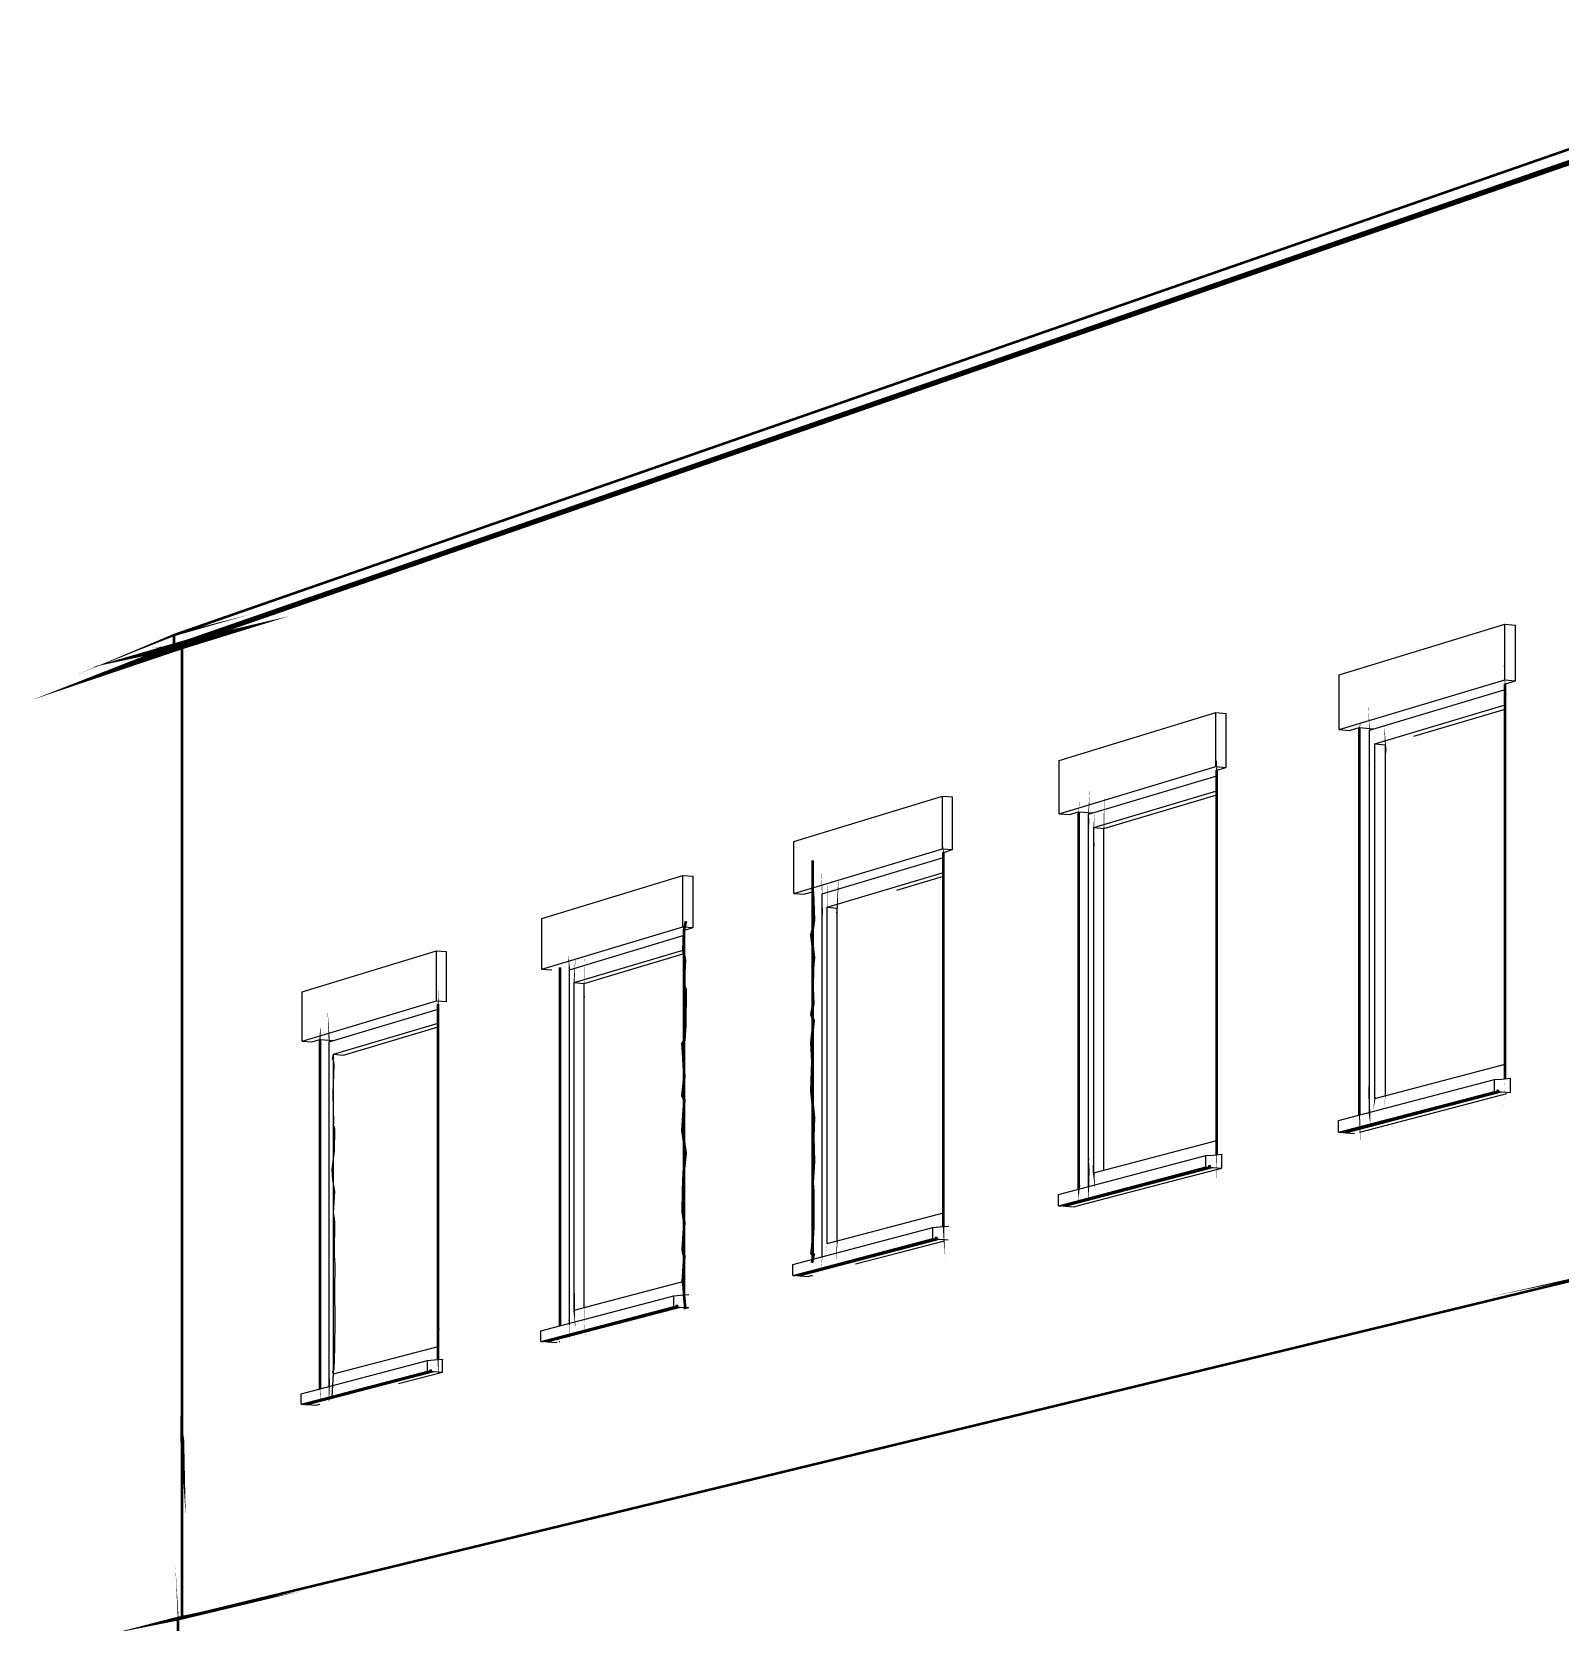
# Model space of a CAD drawing. Header units: inches. Extents: x -877 to 882, y -418 to 410.
# Drawn here: x -876.2 to -746.9, y 95.7 to 230.2 of the extents above; entities that cross this region are included whole.
import ezdxf

# ---------------------------------------------------------------- set-up
doc = ezdxf.new("R2010")
doc.units = ezdxf.units.IN
doc.header["$LTSCALE"] = 0.5
doc.header["$MEASUREMENT"] = 0
doc.layers.get('0').update_dxf_attribs({"lineweight": 18})
doc.layers.add('A-Glaz-Assm', color=71, linetype='Continuous', lineweight=25)
doc.layers.add('A-Wall', color=113, linetype='Continuous', lineweight=35)

# ---------------------------------------------------------------- blocks, each defined once
blk = doc.blocks.new('*U12')
at = {"color": 7, "linetype": 'Continuous', "lineweight": -3}
for p, q in [((-750.74, 176.2), (-750.74, 180.03)), ((-750.74, 180.03), (-750.74, 180.03)), ((-751.61, 175.06), (-751.6, 175.06)), ((-751.6, 175.06), (-751.58, 175.07)), ((-751.58, 175.07), (-750.74, 175.32)), ((-750.74, 175.32), (-750.74, 176.2)), ((-775.19, 172.56), (-775.19, 172.56)), ((-775.19, 172.56), (-775.19, 172.56)), ((-775.19, 168.84), (-775.19, 172.56)), ((-764.76, 171.11), (-763.95, 171.36)), ((-763.95, 171.36), (-763.94, 171.36)), ((-763.94, 171.36), (-763.92, 171.36)), ((-763.92, 171.36), (-762.74, 171.26)), ((-775.19, 167.98), (-775.19, 168.84)), ((-776, 167.74), (-775.98, 167.74)), ((-776, 167.74), (-776, 167.74)), ((-775.98, 167.74), (-775.19, 167.98)), ((-775.19, 167.98), (-775.19, 167.98)), ((-798.34, 161.87), (-798.34, 165.49)), ((-788.46, 164), (-787.69, 164.23)), ((-787.69, 164.23), (-787.67, 164.23)), ((-787.67, 164.24), (-786.5, 164.13)), ((-787.67, 164.23), (-787.67, 164.24)), ((-798.34, 161.03), (-798.34, 161.87)), ((-799.09, 160.8), (-798.34, 161.03)), ((-820.3, 155.25), (-820.3, 158.78)), ((-810.93, 157.25), (-810.2, 157.47)), ((-820.3, 154.43), (-820.3, 155.25)), ((-808.1, 156.09), (-808.1, 156.09)), ((-821.04, 154.21), (-821.02, 154.22)), ((-821.04, 154.21), (-821.04, 154.21)), ((-821.02, 154.22), (-820.3, 154.43)), ((-820.3, 154.43), (-820.3, 154.43)), ((-841.16, 148.96), (-841.16, 152.4)), ((-841.16, 152.4), (-841.16, 152.4)), ((-841.16, 152.4), (-841.16, 152.4)), ((-827.46, 150.33), (-821.04, 152.24)), ((-832.25, 150.85), (-832.25, 150.85)), ((-831.54, 151.06), (-831.54, 151.06)), ((-829.52, 149.71), (-827.46, 150.33)), ((-841.16, 148.17), (-841.16, 148.96)), ((-841.86, 147.96), (-841.85, 147.96)), ((-841.86, 147.96), (-841.86, 147.96)), ((-852.53, 144.76), (-851.87, 144.96)), ((-851.87, 144.96), (-851.85, 144.96)), ((-851.85, 144.96), (-850.75, 144.88)), ((-851.85, 144.96), (-851.85, 144.96)), ((-751.16, 141.68), (-751.16, 141.68)), ((-751.16, 141.65), (-751.16, 141.68)), ((-751.16, 141.63), (-751.16, 141.65)), ((-751.16, 141.1), (-751.16, 141.63)), ((-755.76, 139.26), (-751.47, 140.39)), ((-751.16, 140.55), (-751.16, 141.1)), ((-751.16, 140.47), (-751.16, 140.55)), ((-763.89, 137.13), (-755.76, 139.26)), ((-763.92, 137.13), (-763.89, 137.13)), ((-763.89, 137.13), (-763.89, 137.13)), ((-775.58, 135.22), (-775.58, 135.25)), ((-775.58, 135.22), (-775.58, 135.21)), ((-775.58, 134.69), (-775.58, 135.21)), ((-775.58, 134.16), (-775.58, 134.69)), ((-779.93, 132.94), (-776.03, 133.96)), ((-776.03, 133.96), (-775.98, 133.97)), ((-775.98, 133.97), (-775.58, 134.07)), ((-775.98, 133.97), (-775.98, 133.97)), ((-775.98, 133.97), (-775.98, 133.97)), ((-775.58, 134.07), (-775.58, 134.16)), ((-775.58, 134.07), (-775.58, 134.07)), ((-787.69, 130.91), (-779.93, 132.94)), ((-788.07, 130.8), (-787.69, 130.91)), ((-787.69, 130.91), (-787.69, 130.91)), ((-802.84, 126.94), (-799.15, 127.91)), ((-799.15, 127.91), (-799.09, 127.92)), ((-799.09, 127.92), (-799.09, 127.92)), ((-798.72, 129.14), (-798.72, 129.17)), ((-798.72, 129.14), (-798.72, 129.12)), ((-806.55, 125.97), (-802.84, 126.94)), ((-810.56, 124.92), (-810.31, 124.99)), ((-810.31, 124.99), (-810.25, 125)), ((-810.25, 125), (-810.2, 125.01)), ((-810.25, 125), (-810.25, 125)), ((-820.66, 123.39), (-820.66, 123.39)), ((-821.07, 122.17), (-820.66, 122.28)), ((-831.91, 119.33), (-831.78, 119.36)), ((-831.91, 119.33), (-831.91, 119.33)), ((-831.61, 119.41), (-831.56, 119.42)), ((-831.61, 119.41), (-831.61, 119.41)), ((-831.56, 119.42), (-831.56, 119.42)), ((-841.5, 117.88), (-841.5, 117.9)), ((-841.5, 117.88), (-841.5, 117.87)), ((-841.5, 117.39), (-841.5, 117.87)), ((-841.5, 116.9), (-841.5, 117.39)), ((-845.22, 115.85), (-841.5, 116.82)), ((-841.5, 116.89), (-841.5, 116.9)), ((-841.5, 116.85), (-841.5, 116.89)), ((-841.5, 116.89), (-841.5, 116.89)), ((-841.5, 116.82), (-841.5, 116.85)), ((-852.2, 114.02), (-851.87, 114.11))]:
    blk.add_line(p, q, dxfattribs=at)
at = {"layer": 'A-Glaz-Assm', "color": 252, "linetype": 'Continuous', "lineweight": 25}
for p, q in [((-765.65, 175.83), (-751.64, 180.11)), ((-751.64, 175.4), (-751.64, 180.11)), ((-751.64, 180.11), (-750.74, 180.03)), ((-765.65, 171.19), (-765.65, 175.83)), ((-765.65, 171.19), (-751.64, 175.4)), ((-751.64, 175.4), (-750.74, 175.32)), ((-789.33, 168.58), (-776.07, 172.64)), ((-776.07, 168.06), (-776.07, 172.64)), ((-776.07, 172.64), (-775.19, 172.56)), ((-765.65, 171.19), (-764.76, 171.11)), ((-789.33, 164.07), (-789.33, 168.58)), ((-789.33, 164.07), (-776.07, 168.06)), ((-776.07, 168.06), (-775.19, 167.98)), ((-811.78, 161.72), (-799.2, 165.56)), ((-799.2, 161.1), (-799.2, 165.56)), ((-799.2, 165.56), (-798.34, 165.49)), ((-789.33, 164.07), (-788.46, 164)), ((-811.78, 157.32), (-811.78, 161.72)), ((-811.78, 157.32), (-799.2, 161.1)), ((-799.2, 161.1), (-798.34, 161.03)), ((-833.09, 155.2), (-821.15, 158.85)), ((-821.15, 154.51), (-821.15, 158.85)), ((-821.15, 158.85), (-820.3, 158.78)), ((-811.78, 157.32), (-810.93, 157.25)), ((-833.09, 150.91), (-833.09, 155.2)), ((-833.09, 150.91), (-821.15, 154.51)), ((-821.15, 154.51), (-820.3, 154.43)), ((-853.35, 149), (-842, 152.47)), ((-842, 148.24), (-842, 152.47)), ((-842, 152.47), (-841.16, 152.4)), ((-833.09, 150.91), (-832.25, 150.85)), ((-853.35, 144.82), (-853.35, 149)), ((-853.35, 144.82), (-842, 148.24)), ((-842, 148.24), (-841.16, 148.17)), ((-853.35, 144.82), (-852.53, 144.76)), ((-765.69, 138.1), (-752.51, 141.57)), ((-752.51, 141.57), (-751.91, 141.62)), ((-752.51, 140.57), (-752.51, 141.57)), ((-751.91, 141.62), (-751.16, 141.68)), ((-765.69, 137.12), (-752.51, 140.57)), ((-765.47, 137.1), (-752.29, 140.56)), ((-765.32, 137.09), (-752.14, 140.54)), ((-765.09, 137.07), (-751.91, 140.53)), ((-752.51, 140.57), (-752.29, 140.56)), ((-752.29, 140.56), (-752.29, 140.7)), ((-752.29, 140.7), (-752.14, 140.69)), ((-752.29, 140.65), (-752.14, 140.69)), ((-752.14, 140.54), (-752.14, 140.69)), ((-752.14, 140.54), (-751.91, 140.53)), ((-751.91, 140.53), (-751.16, 140.47)), ((-765.69, 137.12), (-765.69, 138.1)), ((-765.69, 137.12), (-765.47, 137.1)), ((-765.32, 137.09), (-765.32, 137.14)), ((-765.32, 137.09), (-765.09, 137.07)), ((-765.09, 137.07), (-764.35, 137.01)), ((-789.38, 131.86), (-776.91, 135.14)), ((-776.91, 135.14), (-776.32, 135.19)), ((-776.91, 134.18), (-776.91, 135.14)), ((-776.32, 135.19), (-775.58, 135.25)), ((-789.38, 130.9), (-776.91, 134.18)), ((-789.16, 130.89), (-776.68, 134.16)), ((-789.02, 130.88), (-776.54, 134.15)), ((-788.8, 130.86), (-776.32, 134.13)), ((-776.91, 134.18), (-776.68, 134.16)), ((-776.68, 134.16), (-776.68, 134.3)), ((-776.68, 134.3), (-776.54, 134.29)), ((-776.68, 134.25), (-776.54, 134.29)), ((-776.54, 134.15), (-776.54, 134.29)), ((-776.54, 134.15), (-776.32, 134.13)), ((-776.32, 134.13), (-775.58, 134.07)), ((-789.38, 130.9), (-789.38, 131.86)), ((-789.38, 130.9), (-789.16, 130.89)), ((-789.02, 130.88), (-789.02, 130.93)), ((-789.02, 130.88), (-788.8, 130.86)), ((-788.8, 130.86), (-788.07, 130.8)), ((-811.85, 125.94), (-800.01, 129.06)), ((-811.85, 125.01), (-800.01, 128.12)), ((-811.63, 125), (-799.8, 128.1)), ((-811.49, 124.99), (-799.65, 128.09)), ((-811.27, 124.97), (-799.44, 128.07)), ((-800.01, 129.06), (-799.44, 129.11)), ((-800.01, 128.12), (-800.01, 129.06)), ((-800.01, 128.12), (-799.8, 128.1)), ((-799.8, 128.1), (-799.8, 128.24)), ((-799.8, 128.24), (-799.65, 128.23)), ((-799.8, 128.19), (-799.65, 128.23)), ((-799.65, 128.09), (-799.65, 128.23)), ((-799.65, 128.09), (-799.44, 128.07)), ((-799.44, 129.11), (-798.72, 129.17)), ((-799.44, 128.07), (-798.72, 128.02)), ((-811.85, 125.01), (-811.85, 125.94)), ((-811.85, 125.01), (-811.63, 125)), ((-811.49, 124.99), (-811.49, 125.03)), ((-811.49, 124.99), (-811.27, 124.97)), ((-811.27, 124.97), (-810.56, 124.92)), ((-833.17, 120.32), (-821.93, 123.28)), ((-821.93, 123.28), (-821.37, 123.33)), ((-821.93, 122.37), (-821.93, 123.28)), ((-821.72, 122.35), (-821.72, 122.49)), ((-821.72, 122.49), (-821.58, 122.48)), ((-821.72, 122.44), (-821.58, 122.48)), ((-821.58, 122.34), (-821.58, 122.48)), ((-821.37, 123.33), (-820.66, 123.39)), ((-833.17, 119.42), (-821.93, 122.37)), ((-832.96, 119.41), (-821.72, 122.35)), ((-832.82, 119.4), (-821.58, 122.34)), ((-832.61, 119.38), (-821.37, 122.33)), ((-821.93, 122.37), (-821.72, 122.35)), ((-821.58, 122.34), (-821.37, 122.33)), ((-821.37, 122.33), (-820.66, 122.28)), ((-833.17, 119.42), (-833.17, 120.32)), ((-833.17, 119.42), (-832.96, 119.41)), ((-832.82, 119.4), (-832.82, 119.44)), ((-832.82, 119.4), (-832.61, 119.38)), ((-832.61, 119.38), (-831.91, 119.33)), ((-853.44, 114.99), (-842.75, 117.8)), ((-842.75, 117.8), (-842.2, 117.85)), ((-842.75, 116.91), (-842.75, 117.8)), ((-842.2, 117.85), (-841.5, 117.91)), ((-853.44, 114.11), (-842.75, 116.91)), ((-853.23, 114.09), (-842.54, 116.89)), ((-853.09, 114.08), (-842.41, 116.88)), ((-852.89, 114.07), (-842.2, 116.87)), ((-842.75, 116.91), (-842.54, 116.89)), ((-842.54, 116.89), (-842.54, 117.02)), ((-842.54, 117.02), (-842.41, 117.01)), ((-842.54, 116.98), (-842.41, 117.01)), ((-842.41, 116.88), (-842.41, 117.01)), ((-842.41, 116.88), (-842.2, 116.87)), ((-842.2, 116.87), (-841.5, 116.82)), ((-853.44, 114.11), (-853.44, 114.99)), ((-853.44, 114.11), (-853.23, 114.09)), ((-853.09, 114.08), (-853.09, 114.13)), ((-853.09, 114.08), (-852.89, 114.07)), ((-852.89, 114.07), (-852.2, 114.02))]:
    blk.add_line(p, q, dxfattribs=at)
at = {"layer": 'A-Glaz-Assm', "color": 143, "linetype": 'Continuous', "lineweight": 25}
for p, q in [((-763.08, 171.15), (-751.61, 174.59)), ((-762.62, 169.99), (-751.61, 173.27)), ((-763.08, 138.78), (-763.08, 171.15)), ((-762.62, 139.97), (-762.62, 169.99)), ((-762.62, 169.99), (-761.73, 169.91)), ((-786.84, 164.03), (-776, 167.28)), ((-786.41, 162.89), (-776, 166)), ((-786.84, 132.53), (-786.84, 164.03)), ((-786.41, 133.68), (-786.41, 162.89)), ((-786.41, 162.89), (-785.54, 162.82)), ((-809.37, 157.28), (-799.11, 160.35)), ((-808.95, 156.17), (-799.11, 159.1)), ((-809.37, 126.59), (-809.37, 157.28)), ((-808.95, 127.71), (-808.95, 156.17)), ((-808.95, 156.17), (-808.1, 156.09)), ((-830.75, 150.87), (-821.04, 153.78)), ((-830.36, 149.78), (-821.04, 152.56)), ((-830.75, 120.96), (-830.75, 150.87)), ((-830.36, 122.05), (-830.36, 149.78)), ((-830.36, 149.78), (-829.52, 149.71)), ((-851.07, 144.78), (-841.86, 147.54)), ((-850.7, 143.71), (-841.86, 146.35)), ((-851.07, 115.61), (-851.07, 144.78)), ((-850.7, 116.67), (-850.7, 143.71)), ((-850.7, 143.71), (-849.87, 143.65)), ((-762.62, 139.97), (-751.61, 142.88)), ((-786.41, 133.68), (-776, 136.43)), ((-808.95, 127.71), (-799.11, 130.31)), ((-830.36, 122.05), (-821.04, 124.51)), ((-850.7, 116.67), (-841.86, 119))]:
    blk.add_line(p, q, dxfattribs=at)
at = {"layer": 'A-Glaz-Assm', "color": 141, "linetype": 'Continuous', "lineweight": 25}
for p, q in [((-759.33, 170.62), (-751.61, 172.92)), ((-761.73, 140.2), (-761.73, 169.91)), ((-785.54, 162.82), (-776, 165.66)), ((-785.54, 133.91), (-785.54, 162.82)), ((-803.07, 157.59), (-799.11, 158.77)), ((-808.1, 127.94), (-808.1, 156.09)), ((-829.52, 122.27), (-829.52, 149.71)), ((-829.52, 149.71), (-829.52, 149.71)), ((-849.87, 143.65), (-841.86, 146.04))]:
    blk.add_line(p, q, dxfattribs=at)
at = {"layer": 'A-Wall', "color": 252, "linetype": 'Continuous', "lineweight": 50}
for p, q in [((-864.2, 179.19), (-725.4, 227.55)), ((-864.2, 178.33), (-725.4, 226.53)), ((-863.94, 178.33), (-725.25, 226.48)), ((-863.76, 178.33), (-725.16, 226.44)), ((-863.5, 178.33), (-725.01, 226.39)), ((-864.2, 178.33), (-864.2, 179.19)), ((-864.2, 178.33), (-863.94, 178.33)), ((-864.2, 178.33), (-863.5, 178.26)), ((-863.76, 178.33), (-863.76, 178.39)), ((-863.76, 178.33), (-863.5, 178.33)), ((-863.76, 178.33), (-863.5, 178.31))]:
    blk.add_line(p, q, dxfattribs=at)
at = {"layer": 'A-Wall', "color": 15, "linetype": 'Continuous', "lineweight": 50}
for p, q in [((-863.5, 111.06), (-863.5, 178.33)), ((-751.61, 141.64), (-751.61, 175.06)), ((-763.92, 138.56), (-763.92, 171.36)), ((-776, 135.22), (-776, 167.74)), ((-787.67, 132.31), (-787.67, 164.24)), ((-799.11, 129.13), (-799.11, 160.8)), ((-810.17, 126.38), (-810.17, 157.48)), ((-821.04, 123.36), (-821.04, 154.21)), ((-831.54, 120.75), (-831.54, 151.06)), ((-841.86, 117.88), (-841.86, 147.96)), ((-851.85, 115.4), (-851.85, 144.96)), ((-863.85, 95.97), (-742.04, 125.54)), ((-863.5, 96.06), (-863.5, 111.06)), ((-863.85, 28.7), (-863.85, 95.97))]:
    blk.add_line(p, q, dxfattribs=at)
blk = doc.blocks.new('New Napkin Sketch')
at = {"layer": 'A-Wall', "color": 252, "linetype": 'Continuous', "lineweight": 50}
for p, q in [((-864.2, 178.33), (-864.2, 179.19)), ((-864.2, 178.33), (-863.94, 178.33)), ((-864.2, 178.33), (-863.5, 178.26)), ((-863.76, 178.33), (-863.76, 178.39)), ((-863.76, 178.33), (-863.5, 178.33)), ((-863.76, 178.33), (-863.5, 178.31))]:
    blk.add_line(p, q, dxfattribs=at)
at = {"layer": 'A-Wall', "color": 252, "linetype": 'Continuous', "lineweight": 25}
for p, q in [((-765.65, 175.83), (-751.64, 180.11)), ((-751.64, 175.4), (-751.64, 180.11)), ((-751.64, 180.11), (-750.74, 180.03)), ((-765.65, 171.19), (-765.65, 175.83)), ((-765.65, 171.19), (-751.64, 175.4)), ((-751.64, 175.4), (-750.74, 175.32)), ((-789.33, 168.58), (-776.07, 172.64)), ((-776.07, 168.06), (-776.07, 172.64)), ((-776.07, 172.64), (-775.19, 172.56)), ((-765.65, 171.19), (-764.76, 171.11)), ((-789.33, 164.07), (-789.33, 168.58)), ((-789.33, 164.07), (-776.07, 168.06)), ((-776.07, 168.06), (-775.19, 167.98)), ((-811.78, 161.72), (-799.2, 165.56)), ((-799.2, 161.1), (-799.2, 165.56)), ((-799.2, 165.56), (-798.34, 165.49)), ((-789.33, 164.07), (-788.46, 164)), ((-811.78, 157.32), (-811.78, 161.72)), ((-811.78, 157.32), (-799.2, 161.1)), ((-799.2, 161.1), (-798.34, 161.03)), ((-833.09, 155.2), (-821.15, 158.85)), ((-821.15, 154.51), (-821.15, 158.85)), ((-821.15, 158.85), (-820.3, 158.78)), ((-811.78, 157.32), (-810.93, 157.25)), ((-833.09, 150.91), (-833.09, 155.2)), ((-833.09, 150.91), (-821.15, 154.51)), ((-821.15, 154.51), (-820.3, 154.43)), ((-853.35, 149), (-842, 152.47)), ((-842, 148.24), (-842, 152.47)), ((-842, 152.47), (-841.16, 152.4)), ((-833.09, 150.91), (-832.25, 150.85)), ((-853.35, 144.82), (-853.35, 149)), ((-853.35, 144.82), (-842, 148.24)), ((-842, 148.24), (-841.16, 148.17)), ((-853.35, 144.82), (-852.53, 144.76)), ((-765.69, 138.1), (-752.51, 141.57)), ((-752.51, 141.57), (-751.91, 141.62)), ((-752.51, 140.57), (-752.51, 141.57)), ((-751.91, 141.62), (-751.16, 141.68)), ((-765.69, 137.12), (-752.51, 140.57)), ((-765.47, 137.1), (-752.29, 140.56)), ((-765.32, 137.09), (-752.14, 140.54)), ((-765.09, 137.07), (-751.91, 140.53)), ((-752.51, 140.57), (-752.29, 140.56)), ((-752.29, 140.56), (-752.29, 140.7)), ((-752.29, 140.7), (-752.14, 140.69)), ((-752.29, 140.65), (-752.14, 140.69)), ((-752.14, 140.54), (-752.14, 140.69)), ((-752.14, 140.54), (-751.91, 140.53)), ((-751.91, 140.53), (-751.16, 140.47)), ((-765.69, 137.12), (-765.69, 138.1)), ((-765.69, 137.12), (-765.47, 137.1)), ((-765.32, 137.09), (-765.32, 137.14)), ((-765.32, 137.09), (-765.09, 137.07)), ((-765.09, 137.07), (-764.35, 137.01)), ((-789.38, 131.86), (-776.91, 135.14)), ((-776.91, 135.14), (-776.32, 135.19)), ((-776.91, 134.18), (-776.91, 135.14)), ((-776.32, 135.19), (-775.58, 135.25)), ((-789.38, 130.9), (-776.91, 134.18)), ((-789.16, 130.89), (-776.68, 134.16)), ((-789.02, 130.88), (-776.54, 134.15)), ((-788.8, 130.86), (-776.32, 134.13)), ((-776.91, 134.18), (-776.68, 134.16)), ((-776.68, 134.16), (-776.68, 134.3)), ((-776.68, 134.3), (-776.54, 134.29)), ((-776.68, 134.25), (-776.54, 134.29)), ((-776.54, 134.15), (-776.54, 134.29)), ((-776.54, 134.15), (-776.32, 134.13)), ((-776.32, 134.13), (-775.58, 134.07)), ((-789.38, 130.9), (-789.38, 131.86)), ((-789.38, 130.9), (-789.16, 130.89)), ((-789.02, 130.88), (-789.02, 130.93)), ((-789.02, 130.88), (-788.8, 130.86)), ((-788.8, 130.86), (-788.07, 130.8)), ((-811.85, 125.94), (-800.01, 129.06)), ((-811.85, 125.01), (-800.01, 128.12)), ((-811.63, 125), (-799.8, 128.1)), ((-811.49, 124.99), (-799.65, 128.09)), ((-811.27, 124.97), (-799.44, 128.07)), ((-800.01, 129.06), (-799.44, 129.11)), ((-800.01, 128.12), (-800.01, 129.06)), ((-800.01, 128.12), (-799.8, 128.1)), ((-799.8, 128.1), (-799.8, 128.24)), ((-799.8, 128.24), (-799.65, 128.23)), ((-799.8, 128.19), (-799.65, 128.23)), ((-799.65, 128.09), (-799.65, 128.23)), ((-799.65, 128.09), (-799.44, 128.07)), ((-799.44, 129.11), (-798.72, 129.17)), ((-799.44, 128.07), (-798.72, 128.02)), ((-811.85, 125.01), (-811.85, 125.94)), ((-811.85, 125.01), (-811.63, 125)), ((-811.49, 124.99), (-811.49, 125.03)), ((-811.49, 124.99), (-811.27, 124.97)), ((-811.27, 124.97), (-810.56, 124.92)), ((-833.17, 120.32), (-821.93, 123.28)), ((-821.93, 123.28), (-821.37, 123.33)), ((-821.93, 122.37), (-821.93, 123.28)), ((-821.72, 122.35), (-821.72, 122.49)), ((-821.72, 122.49), (-821.58, 122.48)), ((-821.72, 122.44), (-821.58, 122.48)), ((-821.58, 122.34), (-821.58, 122.48)), ((-821.37, 123.33), (-820.66, 123.39)), ((-833.17, 119.42), (-821.93, 122.37)), ((-832.96, 119.41), (-821.72, 122.35)), ((-832.82, 119.4), (-821.58, 122.34)), ((-832.61, 119.38), (-821.37, 122.33)), ((-821.93, 122.37), (-821.72, 122.35)), ((-821.58, 122.34), (-821.37, 122.33)), ((-821.37, 122.33), (-820.66, 122.28)), ((-833.17, 119.42), (-833.17, 120.32)), ((-833.17, 119.42), (-832.96, 119.41)), ((-832.82, 119.4), (-832.82, 119.44)), ((-832.82, 119.4), (-832.61, 119.38)), ((-832.61, 119.38), (-831.91, 119.33)), ((-853.44, 114.99), (-842.75, 117.8)), ((-842.75, 117.8), (-842.2, 117.85)), ((-842.75, 116.91), (-842.75, 117.8)), ((-842.2, 117.85), (-841.5, 117.91)), ((-853.44, 114.11), (-842.75, 116.91)), ((-853.23, 114.09), (-842.54, 116.89)), ((-853.09, 114.08), (-842.41, 116.88)), ((-852.89, 114.07), (-842.2, 116.87)), ((-842.75, 116.91), (-842.54, 116.89)), ((-842.54, 116.89), (-842.54, 117.02)), ((-842.54, 117.02), (-842.41, 117.01)), ((-842.54, 116.98), (-842.41, 117.01)), ((-842.41, 116.88), (-842.41, 117.01)), ((-842.41, 116.88), (-842.2, 116.87)), ((-842.2, 116.87), (-841.5, 116.82)), ((-853.44, 114.11), (-853.44, 114.99)), ((-853.44, 114.11), (-853.23, 114.09)), ((-853.09, 114.08), (-853.09, 114.13)), ((-853.09, 114.08), (-852.89, 114.07)), ((-852.89, 114.07), (-852.2, 114.02))]:
    blk.add_line(p, q, dxfattribs=at)
at = {"layer": 'A-Wall', "color": 7, "linetype": 'Continuous', "lineweight": -3}
for p, q in [((-750.74, 176.2), (-750.74, 180.03)), ((-750.74, 180.03), (-750.74, 180.03)), ((-751.61, 175.06), (-751.6, 175.06)), ((-751.6, 175.06), (-751.58, 175.07)), ((-751.58, 175.07), (-750.74, 175.32)), ((-750.74, 175.32), (-750.74, 176.2)), ((-775.19, 172.56), (-775.19, 172.56)), ((-775.19, 172.56), (-775.19, 172.56)), ((-775.19, 168.84), (-775.19, 172.56)), ((-764.76, 171.11), (-763.95, 171.36)), ((-763.95, 171.36), (-763.94, 171.36)), ((-763.94, 171.36), (-763.92, 171.36)), ((-763.92, 171.36), (-762.74, 171.26)), ((-775.19, 167.98), (-775.19, 168.84)), ((-776, 167.74), (-775.98, 167.74)), ((-776, 167.74), (-776, 167.74)), ((-775.98, 167.74), (-775.19, 167.98)), ((-775.19, 167.98), (-775.19, 167.98)), ((-798.34, 161.87), (-798.34, 165.49)), ((-788.46, 164), (-787.69, 164.23)), ((-787.69, 164.23), (-787.67, 164.23)), ((-787.67, 164.24), (-786.5, 164.13)), ((-787.67, 164.23), (-787.67, 164.24)), ((-798.34, 161.03), (-798.34, 161.87)), ((-799.09, 160.8), (-798.34, 161.03)), ((-820.3, 155.25), (-820.3, 158.78)), ((-810.93, 157.25), (-810.2, 157.47)), ((-820.3, 154.43), (-820.3, 155.25)), ((-808.1, 156.09), (-808.1, 156.09)), ((-821.04, 154.21), (-821.02, 154.22)), ((-821.04, 154.21), (-821.04, 154.21)), ((-821.02, 154.22), (-820.3, 154.43)), ((-820.3, 154.43), (-820.3, 154.43)), ((-841.16, 148.96), (-841.16, 152.4)), ((-841.16, 152.4), (-841.16, 152.4)), ((-841.16, 152.4), (-841.16, 152.4)), ((-827.46, 150.33), (-821.04, 152.24)), ((-832.25, 150.85), (-832.25, 150.85)), ((-831.54, 151.06), (-831.54, 151.06)), ((-829.52, 149.71), (-827.46, 150.33)), ((-841.16, 148.17), (-841.16, 148.96)), ((-841.86, 147.96), (-841.85, 147.96)), ((-841.86, 147.96), (-841.86, 147.96)), ((-852.53, 144.76), (-851.87, 144.96)), ((-851.87, 144.96), (-851.85, 144.96)), ((-851.85, 144.96), (-850.75, 144.88)), ((-851.85, 144.96), (-851.85, 144.96)), ((-751.16, 141.68), (-751.16, 141.68)), ((-751.16, 141.65), (-751.16, 141.68)), ((-751.16, 141.63), (-751.16, 141.65)), ((-751.16, 141.1), (-751.16, 141.63)), ((-755.76, 139.26), (-751.47, 140.39)), ((-751.16, 140.55), (-751.16, 141.1)), ((-751.16, 140.47), (-751.16, 140.55)), ((-763.89, 137.13), (-755.76, 139.26)), ((-763.92, 137.13), (-763.89, 137.13)), ((-763.89, 137.13), (-763.89, 137.13)), ((-775.58, 135.22), (-775.58, 135.25)), ((-775.58, 135.22), (-775.58, 135.21)), ((-775.58, 134.69), (-775.58, 135.21)), ((-775.58, 134.16), (-775.58, 134.69)), ((-779.93, 132.94), (-776.03, 133.96)), ((-776.03, 133.96), (-775.98, 133.97)), ((-775.98, 133.97), (-775.58, 134.07)), ((-775.98, 133.97), (-775.98, 133.97)), ((-775.98, 133.97), (-775.98, 133.97)), ((-775.58, 134.07), (-775.58, 134.16)), ((-775.58, 134.07), (-775.58, 134.07)), ((-787.69, 130.91), (-779.93, 132.94)), ((-788.07, 130.8), (-787.69, 130.91)), ((-787.69, 130.91), (-787.69, 130.91)), ((-802.84, 126.94), (-799.15, 127.91)), ((-799.15, 127.91), (-799.09, 127.92)), ((-799.09, 127.92), (-799.09, 127.92)), ((-798.72, 129.14), (-798.72, 129.17)), ((-798.72, 129.14), (-798.72, 129.12)), ((-806.55, 125.97), (-802.84, 126.94)), ((-810.56, 124.92), (-810.31, 124.99)), ((-810.31, 124.99), (-810.25, 125)), ((-810.25, 125), (-810.2, 125.01)), ((-810.25, 125), (-810.25, 125)), ((-820.66, 123.39), (-820.66, 123.39)), ((-821.07, 122.17), (-820.66, 122.28)), ((-831.91, 119.33), (-831.78, 119.36)), ((-831.91, 119.33), (-831.91, 119.33)), ((-831.61, 119.41), (-831.56, 119.42)), ((-831.61, 119.41), (-831.61, 119.41)), ((-831.56, 119.42), (-831.56, 119.42)), ((-841.5, 117.88), (-841.5, 117.9)), ((-841.5, 117.88), (-841.5, 117.87)), ((-841.5, 117.39), (-841.5, 117.87)), ((-841.5, 116.9), (-841.5, 117.39)), ((-845.22, 115.85), (-841.5, 116.82)), ((-841.5, 116.89), (-841.5, 116.9)), ((-841.5, 116.85), (-841.5, 116.89)), ((-841.5, 116.89), (-841.5, 116.89)), ((-841.5, 116.82), (-841.5, 116.85)), ((-852.2, 114.02), (-851.87, 114.11))]:
    blk.add_line(p, q, dxfattribs=at)
at = {"layer": 'A-Wall', "color": 143, "linetype": 'Continuous', "lineweight": 25}
for p, q in [((-763.08, 171.15), (-751.61, 174.59)), ((-762.62, 169.99), (-751.61, 173.27)), ((-762.62, 169.99), (-761.73, 169.91)), ((-786.84, 164.03), (-776, 167.28)), ((-786.41, 162.89), (-776, 166)), ((-786.41, 162.89), (-785.54, 162.82)), ((-809.37, 157.28), (-799.11, 160.35)), ((-808.95, 156.17), (-799.11, 159.1)), ((-808.95, 156.17), (-808.1, 156.09)), ((-830.75, 150.87), (-821.04, 153.78)), ((-830.36, 149.78), (-821.04, 152.56)), ((-830.36, 149.78), (-829.52, 149.71)), ((-851.07, 144.78), (-841.86, 147.54)), ((-850.7, 143.71), (-841.86, 146.35)), ((-850.7, 143.71), (-849.87, 143.65)), ((-762.62, 139.97), (-751.61, 142.88)), ((-786.41, 133.68), (-776, 136.43)), ((-808.95, 127.71), (-799.11, 130.31)), ((-830.36, 122.05), (-821.04, 124.51)), ((-850.7, 116.67), (-841.86, 119))]:
    blk.add_line(p, q, dxfattribs=at)
at = {"layer": 'A-Wall', "color": 141, "linetype": 'Continuous', "lineweight": 25}
for p, q in [((-759.33, 170.62), (-751.61, 172.92)), ((-785.54, 162.82), (-776, 165.66)), ((-803.07, 157.59), (-799.11, 158.77)), ((-829.52, 149.71), (-829.52, 149.71)), ((-849.87, 143.65), (-841.86, 146.04))]:
    blk.add_line(p, q, dxfattribs=at)
at = {"layer": 'A-Wall', "color": 15, "linetype": 'Continuous', "lineweight": 50}
blk.add_line((-863.5, 96.06), (-863.5, 111.06), dxfattribs=at)
at = {"layer": 'A-Wall', "color": 252, "linetype": 'Continuous', "lineweight": 50, "extrusion": (0, 0, -1)}
for points in [[(864.69, 177.89, 0, 0.294, 0), (864.2, 178.33, 0.294, 0, 0), (863.31, 178.3, 0, 0, 0), (859.33, 180.47, 0, 0, 0), (856.29, 180.82, 0, 0, 0), (851.25, 183.34, 0, 0, 0), (844.24, 185.42, 0, 0, 0), (830.79, 189.74, 0, 0, 0), (822.57, 192.46, 0, 0, 0), (815.17, 195.03, 0, 0, 0), (808.02, 197.14, 0, 0, 0), (803.12, 199.48, 0, 0, 0), (790.9, 203.74, 0, 0, 0), (779.72, 207.15, 0, 0, 0), (770.72, 210.12, 0, 0, 0), (759.95, 214.39, 0, 0, 0), (752.75, 216.31, 0, 0, 0), (747.96, 219.18, 0, 0, 0), (734.73, 223.05, 0, 0.607, 0), (725.4, 226.53, 0.607, 0, 0), (712.59, 230.23, 0, 0, 0)], [(872.41, 175.83, 0, 0.189, 0), (864.2, 179.19, 0.189, 0, 0), (857.65, 180.96, 0, 0, 0), (856.06, 181.59, 0, 0, 0), (854.38, 182.24, 0, 0, 0), (849.73, 184.71, 0, 0, 0), (849.76, 185, 0, 0, 0), (835.81, 188.85, 0, 0, 0), (833.46, 190.32, 0, 0, 0), (825.87, 192.83, 0, 0, 0), (822.26, 193.14, 0, 0, 0), (818.2, 194.76, 0, 0, 0), (804.93, 200.58, 0, 0, 0), (803.85, 200.84, 0, 0, 0), (796.78, 202.83, 0, 0, 0), (784.92, 206.5, 0, 0, 0), (779.53, 207.99, 0, 0, 0), (778.57, 209.69, 0, 0, 0), (770.36, 211.9, 0, 0, 0), (759.5, 215.17, 0, 0, 0), (749.09, 219.63, 0, 0, 0), (738.07, 222.86, 0, 0, 0)], [(871.2, 176.45, 0, 0.56, 0), (863.76, 178.33, 0.56, 0, 0), (861.74, 179.19, 0, 0, 0), (860.95, 178.67, 0, 0, 0), (860.13, 179.64, 0, 0, 0), (846.99, 184.6, 0, 0, 0), (833.62, 189.44, 0, 0, 0), (825.3, 191.9, 0, 0, 0), (812.84, 195.99, 0, 0, 0), (806.76, 198.1, 0, 0, 0), (795.24, 201.89, 0, 0, 0), (786.47, 204.7, 0, 0, 0), (774.22, 209.25, 0, 0, 0), (770.93, 211.01, 0, 0, 0), (761.09, 213.8, 0, 0, 0), (752.29, 217.33, 0, 0, 0), (751.69, 217.98, 0, 0, 0), (749.77, 218.23, 0, 0, 0), (737.48, 221.61, 0, 0, 0), (734.39, 223.1, 0, 0, 0), (727.86, 225.19, 0, 0.0549, 0), (725.16, 226.44, 0.0549, 0, 0), (718.45, 228.26, 0, 0, 0)], [(876.23, 173.69, 0, 0.659, 0), (863.5, 178.33, 0.659, 0, 0), (854.48, 180.78, 0, 0, 0), (847.73, 184.3, 0, 0, 0), (835.77, 188.09, 0, 0, 0), (831.79, 189.69, 0, 0, 0), (824.54, 191.38, 0, 0, 0), (814.91, 195.8, 0, 0, 0), (813.51, 195.16, 0, 0, 0), (810.5, 197.01, 0, 0, 0), (798.91, 200.07, 0, 0, 0), (789.55, 203.86, 0, 0, 0), (777.79, 207.39, 0, 0, 0), (770.63, 210.26, 0, 0, 0), (768.96, 211.18, 0, 0, 0), (766.4, 211.4, 0, 0, 0), (764.92, 213.16, 0, 0, 0), (758.16, 214.44, 0, 0, 0), (757.51, 215, 0, 0, 0), (749.14, 218.29, 0, 0, 0), (742.08, 220.91, 0, 0, 0), (735.08, 223.19, 0, 0.103, 0), (725.01, 226.39, 0.103, 0, 0), (724.71, 227.02, 0, 0, 0)], [(866.18, 178.08, 0, 0.0997, 0), (863.94, 178.33, 0.0997, 0, 0), (851.91, 182.72, 0, 0, 0), (841.84, 186.57, 0, 0, 0), (829.32, 189.78, 0, 0, 0), (823.4, 192.96, 0, 0, 0), (820.9, 193.11, 0, 0, 0), (812.84, 196.6, 0, 0, 0), (806.35, 198.16, 0, 0, 0), (802.53, 200.03, 0, 0, 0), (794.09, 202.1, 0, 0, 0), (792.33, 202.52, 0, 0, 0), (782.97, 205.87, 0, 0, 0), (775.23, 208.89, 0, 0, 0), (763.74, 212.71, 0, 0, 0), (750.37, 218.04, 0, 0, 0), (740.61, 220.73, 0, 0, 0), (730.74, 223.97, 0, 0.258, 0), (725.25, 226.48, 0.258, 0, 0), (722.36, 226.88, 0, 0, 0)]]:
    blk.add_lwpolyline(points, format="xyseb", dxfattribs=at)
at = {"layer": 'A-Wall', "color": 15, "linetype": 'Continuous', "lineweight": 50, "extrusion": (0, 0, -1)}
for points in [[(863.21, 104.64, 0, 0.325, 0), (863.5, 111.06, 0.325, 0, 0), (863.66, 113.13, 0, 0, 0), (863.75, 118.43, 0, 0, 0), (863.34, 123.16, 0, 0, 0), (863.7, 129.33, 0, 0, 0), (863.35, 133.58, 0, 0, 0), (863.71, 138.11, 0, 0, 0), (863.49, 144.66, 0, 0, 0), (863.19, 145.86, 0, 0, 0), (863.68, 147.84, 0, 0, 0), (863.76, 153.67, 0, 0, 0), (863.61, 159.24, 0, 0, 0), (863.19, 163.77, 0, 0, 0), (863.41, 166.44, 0, 0, 0), (863.61, 170.07, 0, 0, 0), (863.22, 171.17, 0, 0, 0), (863.22, 173.67, 0, 0, 0), (863.63, 177.72, 0, 0.0987, 0), (863.5, 178.33, 0.0987, 0, 0), (863.59, 178.74, 0, 0, 0)], [(751.76, 138.52, 0, 0.00582, 0), (751.61, 141.64, 0.00582, 0, 0), (751.76, 144.08, 0, 0, 0), (751.74, 147.39, 0, 0, 0), (751.58, 147.59, 0, 0, 0), (751.57, 150.11, 0, 0, 0), (751.76, 151.86, 0, 0, 0), (751.71, 154.17, 0, 0, 0), (751.7, 156.31, 0, 0, 0), (751.45, 157.89, 0, 0, 0), (751.75, 158.32, 0, 0, 0), (751.51, 159.92, 0, 0, 0), (751.46, 161.91, 0, 0, 0), (751.54, 162.83, 0, 0, 0), (751.66, 163.65, 0, 0, 0), (751.56, 164.62, 0, 0, 0), (751.59, 164.69, 0, 0, 0), (751.46, 165.55, 0, 0, 0), (751.64, 165.75, 0, 0, 0), (751.69, 168.03, 0, 0, 0), (751.63, 171.07, 0, 0, 0), (751.47, 174.03, 0, 0.0567, 0), (751.61, 175.06, 0.0567, 0, 0), (751.73, 176.76, 0, 0, 0)], [(763.86, 136.26, 0, 0.101, 0), (763.92, 138.56, 0.101, 0, 0), (763.88, 140.93, 0, 0, 0), (763.9, 142.75, 0, 0, 0), (764, 144.34, 0, 0, 0), (763.91, 146.87, 0, 0, 0), (764.06, 147.16, 0, 0, 0), (764.03, 148.56, 0, 0, 0), (764.08, 150.42, 0, 0, 0), (764.04, 153.28, 0, 0, 0), (764.02, 154.6, 0, 0, 0), (764.05, 155.81, 0, 0, 0), (763.99, 157.71, 0, 0, 0), (763.97, 158.95, 0, 0, 0), (763.96, 160.03, 0, 0, 0), (764.08, 163.18, 0, 0, 0), (764.08, 163.57, 0, 0, 0), (763.89, 164.86, 0, 0, 0), (763.77, 166.05, 0, 0, 0), (764.08, 167.66, 0, 0, 0), (763.9, 169.25, 0, 0, 0), (763.94, 171.36, 0, 0.0687, 0), (763.92, 171.36, 0.0687, 0, 0), (763.81, 171.96, 0, 0, 0)], [(776, 132.45, 0, 0.0556, 0), (776, 135.22, 0.0556, 0, 0), (776.06, 137.16, 0, 0, 0), (775.96, 137.97, 0, 0, 0), (776.02, 138.25, 0, 0, 0), (775.99, 139.28, 0, 0, 0), (776.08, 140.48, 0, 0, 0), (775.88, 142.04, 0, 0, 0), (775.85, 142.21, 0, 0, 0), (775.89, 142.79, 0, 0, 0), (775.92, 144.21, 0, 0, 0), (776.15, 145.63, 0, 0, 0), (776.01, 148.75, 0, 0, 0), (776.12, 151.53, 0, 0, 0), (776.09, 152.4, 0, 0, 0), (776.14, 154.49, 0, 0, 0), (775.92, 157.39, 0, 0, 0), (776.02, 160.34, 0, 0, 0), (775.93, 163.21, 0, 0, 0), (776.09, 165.72, 0, 0, 0), (775.9, 167.03, 0, 0.114, 0), (776, 167.74, 0.114, 0, 0), (776.01, 168.82, 0, 0, 0)], [(787.7, 131.31, 0, 0.138, 0), (787.67, 132.31, 0.138, 0, 0), (787.51, 132.71, 0, 0, 0), (787.6, 134.29, 0, 0, 0), (787.82, 135.73, 0, 0, 0), (787.69, 138.77, 0, 0, 0), (787.74, 141.47, 0, 0, 0), (787.65, 142.14, 0, 0, 0), (787.62, 144.73, 0, 0, 0), (787.74, 146.52, 0, 0, 0), (787.65, 148.12, 0, 0, 0), (787.65, 151.09, 0, 0, 0), (787.79, 153.51, 0, 0, 0), (787.68, 155.76, 0, 0, 0), (787.8, 158.53, 0, 0, 0), (787.69, 160.32, 0, 0, 0), (787.54, 161.01, 0, 0, 0), (787.71, 163.6, 0, 0.0343, 0), (787.67, 164.24, 0.0343, 0, 0), (787.61, 165.49, 0, 0, 0)], [(799, 126.37, 0, 0.129, 0), (799.11, 129.13, 0.129, 0, 0), (799.11, 131.71, 0, 0, 0), (799.16, 133.28, 0, 0, 0), (799.14, 134.76, 0, 0, 0), (799.06, 137.47, 0, 0, 0), (798.97, 137.56, 0, 0, 0), (799.12, 140.44, 0, 0, 0), (798.96, 142.33, 0, 0, 0), (799.11, 143.26, 0, 0, 0), (799.05, 144.58, 0, 0, 0), (799.18, 145.98, 0, 0, 0), (799.08, 146.23, 0, 0, 0), (799.21, 148.88, 0, 0, 0), (799.1, 149.01, 0, 0, 0), (799.19, 151.56, 0, 0, 0), (799.16, 151.78, 0, 0, 0), (799.18, 154.23, 0, 0, 0), (799.03, 156.69, 0, 0, 0), (799.07, 157.87, 0, 0.0958, 0), (799.11, 160.8, 0.0958, 0, 0), (799.07, 161.42, 0, 0, 0)], [(831.66, 120.74, 0, 0.0947, 0), (831.54, 120.75, 0.0947, 0, 0), (831.43, 121.52, 0, 0, 0), (831.66, 124.27, 0, 0, 0), (831.67, 126.76, 0, 0, 0), (831.65, 129.3, 0, 0, 0), (831.61, 131.43, 0, 0, 0), (831.59, 132.74, 0, 0, 0), (831.68, 134.18, 0, 0, 0), (831.48, 136.24, 0, 0, 0), (831.43, 138.74, 0, 0, 0), (831.51, 141.11, 0, 0, 0), (831.69, 142.83, 0, 0, 0), (831.49, 144.34, 0, 0, 0), (831.44, 144.67, 0, 0, 0), (831.45, 146.28, 0, 0, 0), (831.52, 146.7, 0, 0, 0), (831.57, 149.68, 0, 0.0386, 0), (831.54, 151.06, 0.0386, 0, 0), (831.49, 151.08, 0, 0, 0)], [(841.84, 116.29, 0, 0.106, 0), (841.86, 117.88, 0.106, 0, 0), (841.74, 120.57, 0, 0, 0), (841.93, 123.12, 0, 0, 0), (841.96, 124.71, 0, 0, 0), (841.82, 125.43, 0, 0, 0), (841.92, 127.39, 0, 0, 0), (842.01, 129.87, 0, 0, 0), (841.8, 130.82, 0, 0, 0), (841.85, 133.02, 0, 0, 0), (841.98, 133.78, 0, 0, 0), (841.72, 135.23, 0, 0, 0), (842, 136.84, 0, 0, 0), (841.9, 137.3, 0, 0, 0), (841.91, 138.2, 0, 0, 0), (841.93, 141.12, 0, 0, 0), (841.88, 142.24, 0, 0, 0), (841.78, 143.8, 0, 0, 0), (841.77, 144.78, 0, 0, 0), (841.99, 145.3, 0, 0, 0), (841.92, 147.58, 0, 0.0772, 0), (841.86, 147.96, 0.0772, 0, 0), (841.79, 149.22, 0, 0, 0)], [(851.79, 114.27, 0, 0.0571, 0), (851.85, 115.4, 0.0571, 0, 0), (851.7, 116.13, 0, 0, 0), (851.96, 117.5, 0, 0, 0), (851.9, 119.31, 0, 0, 0), (851.98, 121.44, 0, 0, 0), (851.99, 123.14, 0, 0, 0), (851.98, 125.29, 0, 0, 0), (851.75, 126.48, 0, 0, 0), (851.81, 128.18, 0, 0, 0), (851.82, 131.03, 0, 0, 0), (851.89, 132.85, 0, 0, 0), (851.8, 133.74, 0, 0, 0), (851.86, 136.62, 0, 0, 0), (851.95, 138.92, 0, 0, 0), (851.78, 141.76, 0, 0, 0), (851.74, 141.82, 0, 0, 0), (851.71, 144.52, 0, 0.119, 0), (851.85, 144.96, 0.119, 0, 0), (851.82, 146.21, 0, 0, 0)], [(869.36, 94.71, 0, 0.324, 0), (863.85, 95.97, 0.324, 0, 0), (853.45, 98.29, 0, 0, 0), (845.73, 100.26, 0, 0, 0), (837.08, 102.58, 0, 0, 0), (835.86, 102.53, 0, 0, 0), (828.83, 103.89, 0, 0, 0), (824.47, 105.28, 0, 0, 0), (813.64, 107.7, 0, 0, 0), (811.13, 108.75, 0, 0, 0), (803.41, 110.76, 0, 0, 0), (802.26, 110.68, 0, 0, 0), (794.99, 112.25, 0, 0, 0), (784.43, 115.74, 0, 0, 0), (777.41, 117.06, 0, 0, 0), (771.53, 117.76, 0, 0, 0), (768.01, 119.22, 0, 0, 0), (757.81, 121.62, 0, 0, 0), (756.43, 121.54, 0, 0, 0), (752.84, 123.2, 0, 0.208, 0), (742.04, 125.54, 0.208, 0, 0), (735.43, 127.41, 0, 0, 0)], [(863.6, 25.51, 0, 0.157, 0), (863.85, 28.7, 0.157, 0, 0), (863.58, 29.4, 0, 0, 0), (864.18, 33.74, 0, 0, 0), (864.17, 39.11, 0, 0, 0), (863.89, 44.29, 0, 0, 0), (863.63, 49.01, 0, 0, 0), (864.04, 51.21, 0, 0, 0), (863.81, 53.52, 0, 0, 0), (863.99, 57.59, 0, 0, 0), (863.98, 59.22, 0, 0, 0), (863.75, 65.85, 0, 0, 0), (864.07, 69.21, 0, 0, 0), (863.68, 73.27, 0, 0, 0), (863.87, 73.83, 0, 0, 0), (864.15, 74.38, 0, 0, 0), (863.76, 78.99, 0, 0, 0), (864, 82.22, 0, 0, 0), (864.04, 85.98, 0, 0, 0), (864, 86.94, 0, 0, 0), (863.95, 88.67, 0, 0, 0), (864.19, 92.33, 0, 0.0789, 0), (863.85, 95.97, 0.0789, 0, 0), (864.09, 100.5, 0, 0, 0)]]:
    blk.add_lwpolyline(points, format="xyseb", dxfattribs=at)
at = {"layer": 'A-Wall', "color": 143, "linetype": 'Continuous', "lineweight": 25, "extrusion": (0, 0, -1)}
for points in [[(763.02, 137.85, 0, 0.154, 0), (763.08, 138.78, 0.154, 0, 0), (763.17, 141.13, 0, 0, 0), (763.1, 141.21, 0, 0, 0), (763.06, 141.62, 0, 0, 0), (763.13, 143.37, 0, 0, 0), (763.22, 143.44, 0, 0, 0), (763.15, 144.07, 0, 0, 0), (763.22, 146.86, 0, 0, 0), (763.12, 149.04, 0, 0, 0), (763, 151.62, 0, 0, 0), (763.14, 152.51, 0, 0, 0), (763.11, 154.54, 0, 0, 0), (763.04, 157.5, 0, 0, 0), (763.15, 160.67, 0, 0, 0), (763.03, 163.78, 0, 0, 0), (763.11, 164.15, 0, 0, 0), (762.93, 165.95, 0, 0, 0), (763.01, 166.62, 0, 0, 0), (763.07, 168.72, 0, 0, 0), (763.13, 170.64, 0, 0.0543, 0), (763.08, 171.15, 0.0543, 0, 0), (763.19, 173.52, 0, 0, 0)], [(762.76, 138.96, 0, 0.106, 0), (762.62, 139.97, 0.106, 0, 0), (762.64, 141.79, 0, 0, 0), (762.77, 142.23, 0, 0, 0), (762.66, 143.4, 0, 0, 0), (762.74, 144.54, 0, 0, 0), (762.58, 145.03, 0, 0, 0), (762.75, 147.59, 0, 0, 0), (762.74, 148.15, 0, 0, 0), (762.52, 150.9, 0, 0, 0), (762.69, 153.27, 0, 0, 0), (762.56, 153.71, 0, 0, 0), (762.64, 156.16, 0, 0, 0), (762.5, 157.05, 0, 0, 0), (762.69, 158.58, 0, 0, 0), (762.66, 160.28, 0, 0, 0), (762.6, 160.75, 0, 0, 0), (762.49, 162.89, 0, 0, 0), (762.54, 163.7, 0, 0, 0), (762.77, 163.75, 0, 0, 0), (762.55, 165.63, 0, 0, 0), (762.54, 167.61, 0, 0.00263, 0), (762.62, 169.99, 0.00263, 0, 0), (762.63, 170.74, 0, 0, 0)], [(786.9, 131.01, 0, 0.112, 0), (786.84, 132.53, 0.112, 0, 0), (786.73, 134.97, 0, 0, 0), (786.95, 135.94, 0, 0, 0), (786.7, 136.59, 0, 0, 0), (786.82, 138.92, 0, 0, 0), (786.73, 140.49, 0, 0, 0), (786.69, 141.26, 0, 0, 0), (786.75, 142.53, 0, 0, 0), (786.91, 142.99, 0, 0, 0), (786.79, 143.03, 0, 0, 0), (786.81, 144.77, 0, 0, 0), (786.81, 146.76, 0, 0, 0), (786.85, 149.31, 0, 0, 0), (786.99, 152.12, 0, 0, 0), (786.85, 153.38, 0, 0, 0), (786.97, 154.13, 0, 0, 0), (786.72, 156.99, 0, 0, 0), (786.7, 159.19, 0, 0, 0), (786.81, 162.33, 0, 0, 0), (786.96, 162.75, 0, 0, 0), (786.76, 162.82, 0, 0.073, 0), (786.84, 164.03, 0.073, 0, 0), (786.75, 166.19, 0, 0, 0)], [(786.28, 132.22, 0, 0.146, 0), (786.41, 133.68, 0.146, 0, 0), (786.52, 134.36, 0, 0, 0), (786.51, 136.46, 0, 0, 0), (786.52, 139.36, 0, 0, 0), (786.52, 142.12, 0, 0, 0), (786.55, 143.17, 0, 0, 0), (786.4, 144.53, 0, 0, 0), (786.41, 144.55, 0, 0, 0), (786.37, 146.77, 0, 0, 0), (786.36, 147.39, 0, 0, 0), (786.27, 148.81, 0, 0, 0), (786.37, 149.53, 0, 0, 0), (786.36, 150.21, 0, 0, 0), (786.43, 150.96, 0, 0, 0), (786.48, 152.72, 0, 0, 0), (786.46, 154.27, 0, 0, 0), (786.27, 156.88, 0, 0, 0), (786.48, 158.47, 0, 0, 0), (786.33, 161.16, 0, 0.0688, 0), (786.41, 162.89, 0.0688, 0, 0), (786.32, 164.21, 0, 0, 0)], [(809.49, 125.22, 0, 0.0339, 0), (809.37, 126.59, 0.0339, 0, 0), (809.37, 127.4, 0, 0, 0), (809.21, 129.45, 0, 0, 0), (809.41, 130.97, 0, 0, 0), (809.31, 132.83, 0, 0, 0), (809.46, 133.58, 0, 0, 0), (809.48, 136.57, 0, 0, 0), (809.28, 138.26, 0, 0, 0), (809.22, 138.46, 0, 0, 0), (809.34, 138.56, 0, 0, 0), (809.46, 139.24, 0, 0, 0), (809.46, 142.29, 0, 0, 0), (809.35, 142.76, 0, 0, 0), (809.42, 145.49, 0, 0, 0), (809.4, 145.92, 0, 0, 0), (809.32, 146.59, 0, 0, 0), (809.35, 147.98, 0, 0, 0), (809.4, 149.68, 0, 0, 0), (809.49, 152.44, 0, 0, 0), (809.3, 155.12, 0, 0.0539, 0), (809.37, 157.28, 0.0539, 0, 0), (809.46, 159.53, 0, 0, 0)], [(809.09, 126.33, 0, 0.0167, 0), (808.95, 127.71, 0.0167, 0, 0), (808.93, 130.13, 0, 0, 0), (808.86, 132.77, 0, 0, 0), (808.92, 133.94, 0, 0, 0), (808.88, 133.95, 0, 0, 0), (809.01, 135.64, 0, 0, 0), (809.04, 136.72, 0, 0, 0), (808.93, 137.92, 0, 0, 0), (808.92, 139.94, 0, 0, 0), (808.91, 142.7, 0, 0, 0), (808.9, 143.99, 0, 0, 0), (808.83, 146.8, 0, 0, 0), (809.02, 148.29, 0, 0, 0), (808.91, 150.74, 0, 0, 0), (808.83, 152.2, 0, 0, 0), (809.02, 152.45, 0, 0, 0), (809.03, 154.83, 0, 0.0478, 0), (808.95, 156.17, 0.0478, 0, 0), (808.96, 158.38, 0, 0, 0)], [(830.73, 118.98, 0, 0.0607, 0), (830.75, 120.96, 0.0607, 0, 0), (830.85, 121.26, 0, 0, 0), (830.84, 123.69, 0, 0, 0), (830.78, 123.85, 0, 0, 0), (830.77, 125.51, 0, 0, 0), (830.68, 126.42, 0, 0, 0), (830.78, 128.57, 0, 0, 0), (830.77, 131.34, 0, 0, 0), (830.64, 132.93, 0, 0, 0), (830.72, 135.25, 0, 0, 0), (830.79, 137.42, 0, 0, 0), (830.61, 137.56, 0, 0, 0), (830.81, 140.4, 0, 0, 0), (830.78, 143.15, 0, 0, 0), (830.76, 145, 0, 0, 0), (830.73, 147.26, 0, 0, 0), (830.78, 147.6, 0, 0, 0), (830.79, 150.43, 0, 0.112, 0), (830.75, 150.87, 0.112, 0, 0), (830.86, 152.24, 0, 0, 0)], [(830.25, 120.5, 0, 0.131, 0), (830.36, 122.05, 0.131, 0, 0), (830.28, 123.67, 0, 0, 0), (830.28, 124.33, 0, 0, 0), (830.24, 124.77, 0, 0, 0), (830.37, 125.66, 0, 0, 0), (830.23, 127.06, 0, 0, 0), (830.47, 129.06, 0, 0, 0), (830.4, 131.4, 0, 0, 0), (830.47, 132.99, 0, 0, 0), (830.33, 135.09, 0, 0, 0), (830.49, 135.36, 0, 0, 0), (830.35, 135.75, 0, 0, 0), (830.31, 138.08, 0, 0, 0), (830.49, 139.93, 0, 0, 0), (830.24, 141.15, 0, 0, 0), (830.27, 143.66, 0, 0, 0), (830.28, 145.31, 0, 0, 0), (830.34, 146.03, 0, 0, 0), (830.29, 147.01, 0, 0, 0), (830.39, 149.7, 0, 0.101, 0), (830.36, 149.78, 0.101, 0, 0), (830.25, 152.07, 0, 0, 0)], [(851.1, 113.98, 0, 0.112, 0), (851.07, 115.61, 0.112, 0, 0), (851, 116.4, 0, 0, 0), (851.14, 118.05, 0, 0, 0), (851.16, 120.47, 0, 0, 0), (851.19, 121.57, 0, 0, 0), (851.03, 123.84, 0, 0, 0), (851.14, 125.93, 0, 0, 0), (851.2, 127.84, 0, 0, 0), (851.01, 129.5, 0, 0, 0), (851.1, 131.17, 0, 0, 0), (850.95, 133.41, 0, 0, 0), (850.95, 135.15, 0, 0, 0), (851.1, 137.08, 0, 0, 0), (851.16, 139.93, 0, 0, 0), (851.14, 141.5, 0, 0, 0), (850.97, 141.99, 0, 0, 0), (851.08, 144.7, 0, 0, 0), (851.18, 144.71, 0, 0.107, 0), (851.07, 144.78, 0.107, 0, 0), (851.21, 147.47, 0, 0, 0)]]:
    blk.add_lwpolyline(points, format="xyseb", dxfattribs=at)
at = {"layer": 'A-Wall', "color": 141, "linetype": 'Continuous', "lineweight": 25, "extrusion": (0, 0, -1)}
for points in [[(761.88, 138.96, 0, 0.0357, 0), (761.73, 140.2, 0.0357, 0, 0), (761.77, 140.87, 0, 0, 0), (761.77, 143.57, 0, 0, 0), (761.84, 144.33, 0, 0, 0), (761.75, 146.24, 0, 0, 0), (761.72, 146.96, 0, 0, 0), (761.68, 149.66, 0, 0, 0), (761.72, 150.22, 0, 0, 0), (761.79, 152.88, 0, 0, 0), (761.86, 155.75, 0, 0, 0), (761.83, 158.52, 0, 0, 0), (761.77, 159.41, 0, 0, 0), (761.86, 160.65, 0, 0, 0), (761.75, 162.97, 0, 0, 0), (761.77, 163.74, 0, 0, 0), (761.83, 166.22, 0, 0, 0), (761.78, 168.81, 0, 0, 0), (761.59, 169.05, 0, 0.0896, 0), (761.73, 169.91, 0.0896, 0, 0), (761.85, 171.68, 0, 0, 0)], [(785.42, 133.87, 0, 0.0912, 0), (785.54, 133.91, 0.0912, 0, 0), (785.61, 135.29, 0, 0, 0), (785.46, 135.72, 0, 0, 0), (785.6, 138.58, 0, 0, 0), (785.56, 140.72, 0, 0, 0), (785.47, 141.17, 0, 0, 0), (785.59, 142.61, 0, 0, 0), (785.5, 143.05, 0, 0, 0), (785.46, 144.25, 0, 0, 0), (785.43, 144.48, 0, 0, 0), (785.63, 145.3, 0, 0, 0), (785.65, 148.16, 0, 0, 0), (785.6, 148.45, 0, 0, 0), (785.49, 150.02, 0, 0, 0), (785.58, 151.64, 0, 0, 0), (785.6, 154.42, 0, 0, 0), (785.49, 155.94, 0, 0, 0), (785.59, 156.38, 0, 0, 0), (785.42, 158.15, 0, 0, 0), (785.52, 160.01, 0, 0, 0), (785.63, 162.42, 0, 0.0821, 0), (785.54, 162.82, 0.0821, 0, 0), (785.52, 165.48, 0, 0, 0)], [(808.22, 126.02, 0, 0.0841, 0), (808.1, 127.94, 0.0841, 0, 0), (808.19, 128, 0, 0, 0), (808.02, 130.57, 0, 0, 0), (808.23, 132.84, 0, 0, 0), (808.23, 135.14, 0, 0, 0), (808.09, 137.59, 0, 0, 0), (807.99, 137.9, 0, 0, 0), (808.1, 137.99, 0, 0, 0), (808.16, 140.65, 0, 0, 0), (807.97, 142.32, 0, 0, 0), (808.18, 142.54, 0, 0, 0), (808.21, 145.11, 0, 0, 0), (808.19, 147.77, 0, 0, 0), (808.23, 149.21, 0, 0, 0), (807.96, 149.64, 0, 0, 0), (808.13, 150.98, 0, 0, 0), (808.14, 151.43, 0, 0, 0), (808.22, 152.15, 0, 0, 0), (808.13, 154.18, 0, 0, 0), (808.21, 155.59, 0, 0.111, 0), (808.1, 156.09, 0.111, 0, 0), (808, 158.72, 0, 0, 0)], [(829.41, 119.66, 0, 0.0359, 0), (829.52, 122.27, 0.0359, 0, 0), (829.51, 124.93, 0, 0, 0), (829.49, 127.44, 0, 0, 0), (829.56, 127.73, 0, 0, 0), (829.39, 127.81, 0, 0, 0), (829.58, 129.45, 0, 0, 0), (829.61, 131.29, 0, 0, 0), (829.5, 133.18, 0, 0, 0), (829.55, 135.68, 0, 0, 0), (829.58, 137.43, 0, 0, 0), (829.44, 139.72, 0, 0, 0), (829.57, 142.08, 0, 0, 0), (829.42, 142.3, 0, 0, 0), (829.45, 145.03, 0, 0, 0), (829.5, 146.68, 0, 0, 0), (829.58, 147.07, 0, 0, 0), (829.61, 147.76, 0, 0, 0), (829.41, 148.07, 0, 0, 0), (829.44, 148.38, 0, 0.0412, 0), (829.52, 149.71, 0.0412, 0, 0), (829.44, 152.03, 0, 0, 0)]]:
    blk.add_lwpolyline(points, format="xyseb", dxfattribs=at)
at = {"layer": 'A-Wall', "color": 15, "linetype": 'Continuous', "lineweight": 50, "extrusion": (0, 0, -1)}
for points in [[(810.21, 126.07), (810.17, 126.38), (810.09, 126.79), (810.27, 126.84), (810.2, 127.48), (810.12, 129.11), (810.1, 132.11), (810.17, 132.84), (810.11, 133.71), (810.06, 134.63), (810.1, 136.69), (810.05, 138.36), (810.27, 140.58), (810.19, 143.11), (810.28, 144.7), (810.08, 146.53), (810.28, 147.08), (810.12, 148.01), (810.16, 149.29), (810.15, 151), (810.04, 151.91), (810.27, 153.78), (810.16, 154.28), (810.04, 155.08), (810.14, 157.43), (810.17, 157.48), (810.17, 160.12)], [(820.94, 122.2), (821.04, 123.36), (821.07, 123.98), (821.16, 124.5), (821.03, 126.62), (821.11, 126.8), (821.16, 127.2), (821.02, 129.44), (821.16, 130.35), (821.12, 132.2), (821.08, 133.77), (820.91, 135.32), (821.18, 137.26), (821.02, 139.82), (821.19, 140.24), (821.02, 141.78), (821.13, 143.9), (821.18, 144.65), (821.01, 144.87), (820.95, 146.19), (820.91, 149.18), (821.02, 149.47), (821.03, 150.67), (820.96, 151.66), (821.11, 152.48), (821.04, 154.21), (820.89, 154.99)]]:
    blk.add_lwpolyline(points, dxfattribs=at)
at = {"layer": 'A-Wall', "color": 143, "linetype": 'Continuous', "lineweight": 25, "extrusion": (0, 0, -1)}
blk.add_lwpolyline([(850.82, 114.77), (850.7, 116.67), (850.77, 116.84), (850.66, 117.11), (850.59, 118.88), (850.57, 121.28), (850.59, 123.68), (850.57, 125.93), (850.63, 126.66), (850.62, 127.15), (850.6, 129.3), (850.59, 129.57), (850.72, 130.32), (850.6, 132.09), (850.77, 133.08), (850.83, 133.97), (850.64, 135.54), (850.59, 137.37), (850.73, 137.79), (850.67, 137.86), (850.74, 140.41), (850.66, 142.8), (850.71, 143.27), (850.79, 143.29), (850.7, 143.71), (850.75, 143.74)], dxfattribs=at)

msp = doc.modelspace()

# ---------------------------------------------------------------- block references
msp.add_blockref('New Napkin Sketch', (0, 0))
at = {"color": 7, "linetype": 'Continuous', "lineweight": -3}
msp.add_blockref('*U12', (0, 0), dxfattribs=at)

doc.saveas('drawing.dxf')
